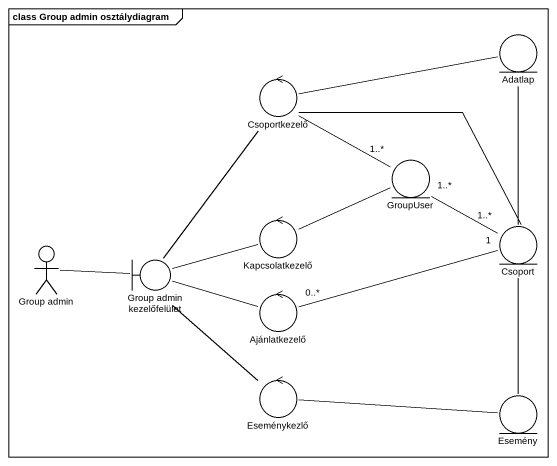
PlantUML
@startuml
mainframe class Group admin osztálydiagram
entity Adatlap
control Csoportkezelő
entity GroupUser
control Kapcsolatkezelő
actor "Group admin" as Group_admin
boundary "Group admin kezelőfelület" as Group_admin_kezelőfelület
entity Csoport
control Ajánlatkezelő
control Eseménykezlő
entity Esemény
Adatlap -- Csoport
Csoportkezelő -right- Adatlap
Csoportkezelő -- "1..*" GroupUser
Csoportkezelő -- Csoport
GroupUser "1..*" -- "1..*" Csoport
Kapcsolatkezelő -right- GroupUser
Group_admin -right- Group_admin_kezelőfelület
Group_admin_kezelőfelület -up- Csoportkezelő
Group_admin_kezelőfelület -right- Kapcsolatkezelő
Group_admin_kezelőfelület -right- Ajánlatkezelő
Group_admin_kezelőfelület -- Eseménykezlő
Ajánlatkezelő "0..*" -right- "1" Csoport
Eseménykezlő -right- Esemény
Esemény -up- Csoport
@enduml
